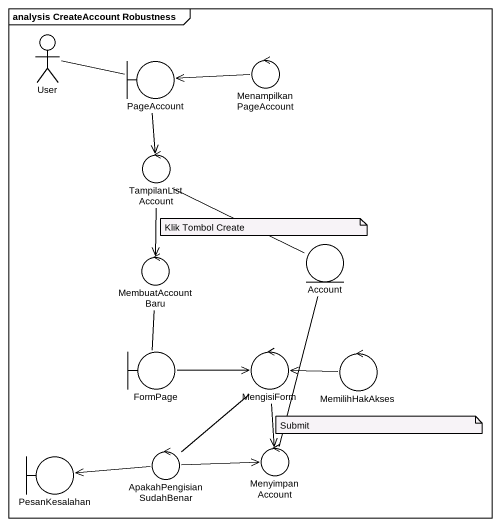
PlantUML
@startuml
mainframe analysis CreateAccount Robustness
actor User
boundary PageAccount
control MenampilkanPageAccount
control TampilanListAccount
control MembuatAccountBaru
entity Account
boundary FormPage
control MengisiForm
control MemilihHakAkses
control ApakahPengisianSudahBenar
control MenyimpanAccount
boundary PesanKesalahan
User -right- PageAccount
PageAccount --> TampilanListAccount
MenampilkanPageAccount -left-> PageAccount
TampilanListAccount --> MembuatAccountBaru
MembuatAccountBaru -- FormPage
Account -left- TampilanListAccount
FormPage -right-> MengisiForm
MengisiForm --> MenyimpanAccount
MemilihHakAkses -left-> MengisiForm
ApakahPengisianSudahBenar -up- MengisiForm
ApakahPengisianSudahBenar -right-> MenyimpanAccount
ApakahPengisianSudahBenar -left-> PesanKesalahan
MenyimpanAccount -up- Account
note as N1
  Klik Tombol Create
end note
note as N2
  Submit
end note
@enduml
